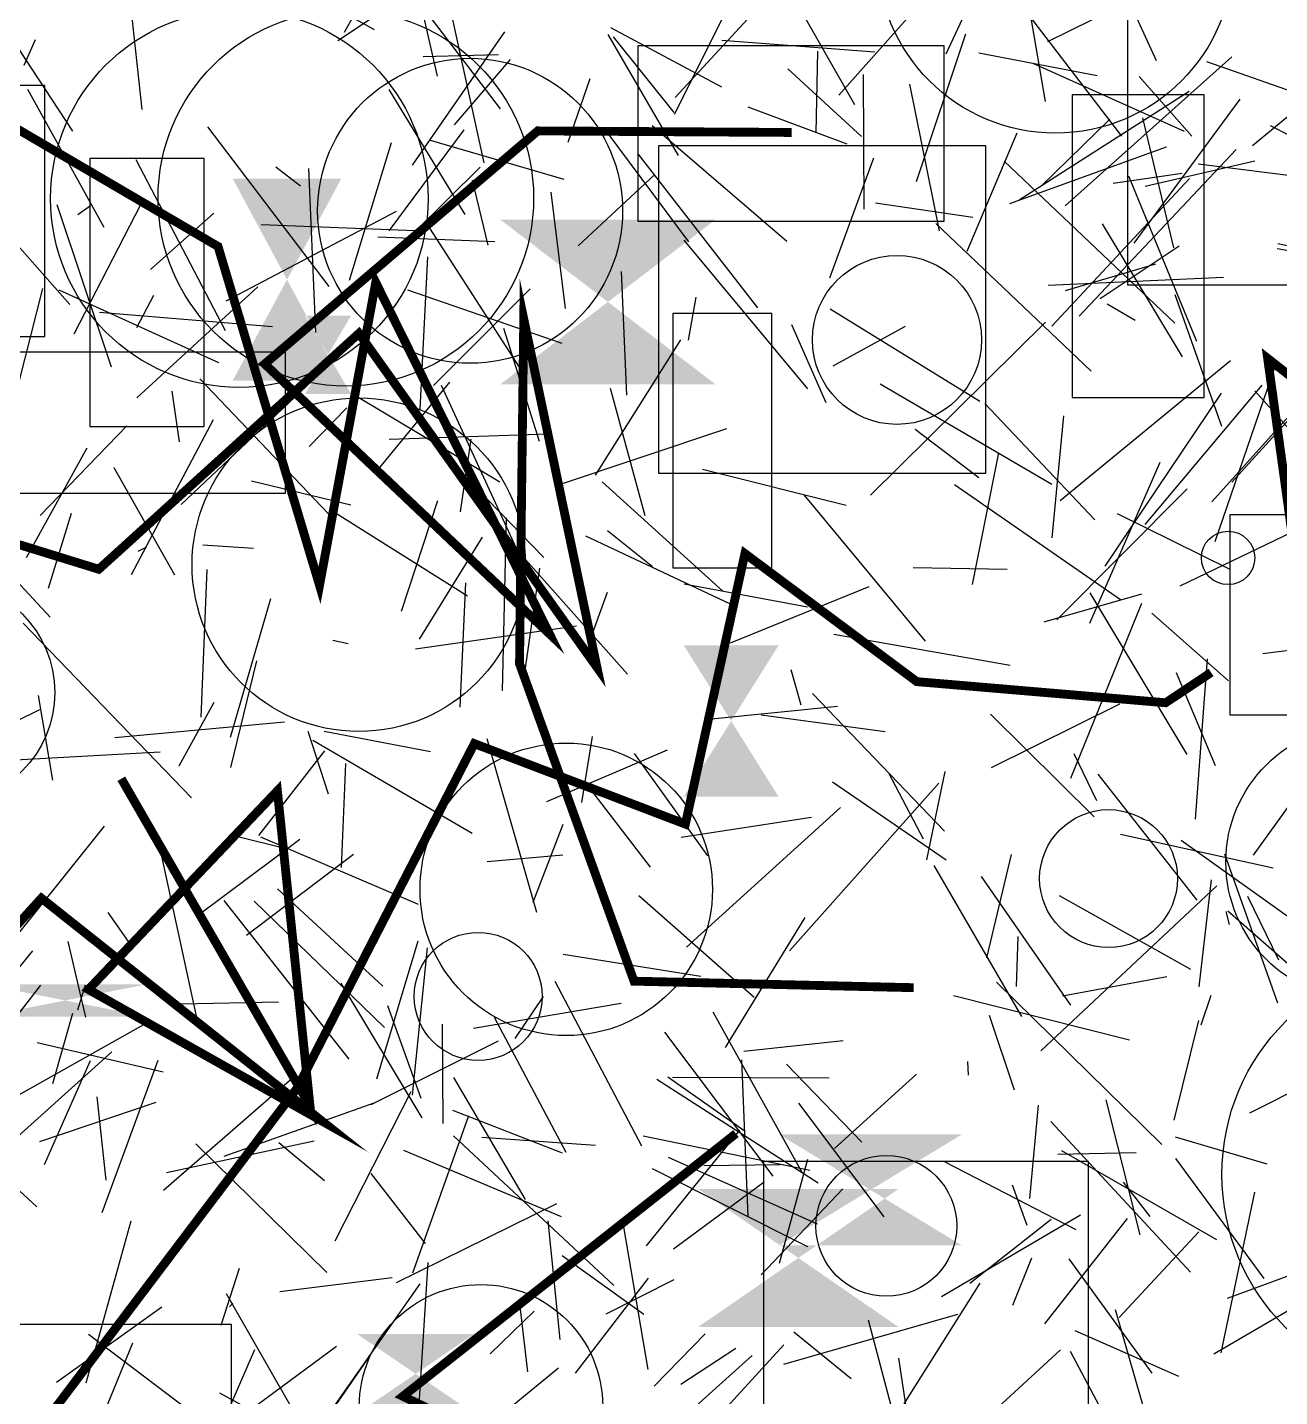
# Model space of a CAD drawing. Extents: x 39652501 to 39653363, y 39457785 to 39458687.
# Drawn here: x 39652807.4 to 39652878.2, y 39458086.4 to 39458163.8 of the extents above; entities that cross this region are included whole.
import ezdxf

# ---------------------------------------------------------------- set-up
doc = ezdxf.new("R2010")
doc.units = 0
doc.layers.get('0').update_dxf_attribs({"linetype": 'CONTINUOUS'})

msp = doc.modelspace()

# ---------------------------------------------------------------- linework, layer by layer
for p, q in [((39652825.365, 39458163.5154), (39652828.6719, 39458169.4157)), ((39652834.18, 39458159.1747), (39652826.7726, 39458168.901)), ((39652848.5947, 39458169.2906), (39652854.1848, 39458159.4264)), ((39652853.3124, 39458159.9566), (39652861.1793, 39458168.8187)), ((39652819.5044, 39458167.8968), (39652827.0366, 39458163.6559)), ((39652871.2635, 39458161.8889), (39652868.508, 39458167.947)), ((39652824.9844, 39458163.0435), (39652831.2578, 39458167.2133)), ((39652873.8391, 39458167.2913), (39652865.0999, 39458162.9747)), ((39652829.2364, 39458167.0042), (39652830.6126, 39458161.0236)), ((39652862.1068, 39458167.0038), (39652869.283, 39458157.6373)), ((39652804.6961, 39458165.9882), (39652809.9932, 39458157.9256)), ((39652847.5729, 39458166.0101), (39652843.9903, 39458158.8712)), ((39652844.0534, 39458159.8195), (39652849.7838, 39458166.044)), ((39652813.9398, 39458159.1412), (39652813.2659, 39458165.2036)), ((39652833.2673, 39458156.1407), (39652831.3865, 39458164.731)), ((39652860.4054, 39458164.5376), (39652859.3584, 39458162.2737)), ((39652864.9833, 39458159.5916), (39652864.1435, 39458164.5398)), ((39652834.404, 39458163.5267), (39652829.1916, 39458155.9995)), ((39652844.2393, 39458156.541), (39652840.261, 39458163.3907)), ((39652846.6867, 39458160.408), (39652840.4288, 39458163.7633)), ((39652844.0058, 39458158.9854), (39652840.5719, 39458163.2582)), ((39652857.6952, 39458155.0724), (39652860.4816, 39458163.4246)), ((39652807.2707, 39458161.653), (39652807.9052, 39458163.1085)), ((39652855.3387, 39458162.3809), (39652846.6989, 39458163.0459)), ((39652852.0917, 39458162.433), (39652852.0092, 39458157.8301)), ((39652829.8074, 39458162.1313), (39652834.0804, 39458162.2513)), ((39652831.5808, 39458158.27), (39652834.7573, 39458161.9753)), ((39652867.9107, 39458161.052), (39652861.2133, 39458162.3314)), ((39652872.8428, 39458157.9058), (39652864.3316, 39458161.7209)), ((39652875.5155, 39458162.129), (39652866.0939, 39458153.7068)), ((39652879.7027, 39458159.8789), (39652874.1111, 39458161.8312)), ((39652839.2361, 39458160.8705), (39652837.9947, 39458157.2837)), ((39652854.5779, 39458157.6248), (39652850.4165, 39458161.4459)), ((39652854.7293, 39458153.5142), (39652854.6929, 39458161.1271)), ((39652873.2533, 39458157.6474), (39652870.2862, 39458161.0044)), ((39652807.4466, 39458160.302), (39652811.7723, 39458152.4988)), ((39652832.1917, 39458153.2194), (39652827.8882, 39458160.2741)), ((39652858.989, 39458152.2857), (39652857.315, 39458160.5678)), ((39652863.5059, 39458154.0363), (39652873.1, 39458160.1738)), ((39652876.6911, 39458157.1194), (39652880.3696, 39458160.1681)), ((39652869.9928, 39458151.5885), (39652875.989, 39458159.729)), ((39652848.1535, 39458159.3014), (39652853.7534, 39458157.2002)), ((39652864.742, 39458154.8235), (39652868.6241, 39458158.6085)), ((39652872.2473, 39458151.3379), (39652870.479, 39458158.6662)), ((39652824.4922, 39458149.1423), (39652817.6422, 39458158.1654)), ((39652827.8979, 39458152.2839), (39652832.1238, 39458158.0062)), ((39652840.1411, 39458157.9321), (39652844.8068, 39458151.6717)), ((39652842.7499, 39458158.2412), (39652850.3736, 39458151.7155)), ((39652860.5534, 39458151.1482), (39652863.381, 39458157.8348)), ((39652881.7482, 39458156.1512), (39652877.7086, 39458158.2272)), ((39652825.6591, 39458149.5054), (39652828.0211, 39458157.286)), ((39652830.2087, 39458157.416), (39652837.773, 39458155.2045)), ((39652871.7956, 39458157.01), (39652862.9421, 39458153.8137)), ((39652818.6416, 39458146.6354), (39652813.5917, 39458156.2946)), ((39652841.953, 39458156.6489), (39652848.7152, 39458147.9353)), ((39652852.8015, 39458149.6352), (39652855.288, 39458156.4233)), ((39652875.7703, 39458156.886), (39652866.8888, 39458147.4789)), ((39652822.8845, 39458154.8205), (39652821.4786, 39458155.8923)), ((39652823.3339, 39458155.8082), (39652823.7232, 39458146.5536)), ((39652827.4533, 39458150.3783), (39652833.0269, 39458155.8954)), ((39652842.8878, 39458155.4606), (39652838.5803, 39458151.4381)), ((39652872.3021, 39458147.0746), (39652862.6435, 39458156.2275)), ((39652868.8061, 39458154.9888), (39652872.7049, 39458155.5508)), ((39652876.8127, 39458156.2194), (39652870.618, 39458154.8018)), ((39652880.6884, 39458155.1616), (39652873.6227, 39458156.0548)), ((39652833.4865, 39458151.4893), (39652832.6075, 39458155.1443)), ((39652873.123, 39458155.2389), (39652865.3468, 39458146.9123)), ((39652869.6741, 39458155.3978), (39652873.5113, 39458146.0485)), ((39652837.0229, 39458154.4673), (39652837.8307, 39458147.8986)), ((39652809.8415, 39458148.1307), (39652805.2487, 39458153.3162)), ((39652812.1913, 39458144.5876), (39652809.1373, 39458153.7577)), ((39652813.8316, 39458153.7505), (39652810.0619, 39458146.4611)), ((39652810.302, 39458153.208), (39652811.0142, 39458153.7281)), ((39652817.977, 39458153.2853), (39652814.4132, 39458150.1109)), ((39652818.6782, 39458148.3406), (39652828.3078, 39458153.3971)), ((39652860.8812, 39458153.0358), (39652855.377, 39458153.8624)), ((39652820.6622, 39458152.6416), (39652829.8467, 39458152.2947)), ((39652835.6425, 39458144.0122), (39652830.1887, 39458152.4403)), ((39652858.779, 39458152.7127), (39652867.5619, 39458144.3671)), ((39652868.1818, 39458152.6881), (39652872.7102, 39458145.1756)), ((39652827.2567, 39458151.9557), (39652833.8561, 39458151.6869)), ((39652844.5436, 39458151.7649), (39652851.5269, 39458143.3689)), ((39652830.0679, 39458150.8261), (39652829.6273, 39458142.2168)), ((39652872.5391, 39458151.4287), (39652868.0737, 39458148.4464)), ((39652879.4633, 39458151.0231), (39652878.0819, 39458151.2696)), ((39652883.2453, 39458150.502), (39652878.1195, 39458151.5499)), ((39652866.1171, 39458148.9258), (39652871.2155, 39458150.4255)), ((39652841.3167, 39458143.0011), (39652841.0321, 39458149.9983)), ((39652875.0484, 39458149.6555), (39652865.1275, 39458149.2062)), ((39652805.9889, 39458139.8219), (39652808.3274, 39458149.0389)), ((39652818.2615, 39458144.8316), (39652809.2361, 39458148.9305)), ((39652814.5727, 39458148.6282), (39652813.6196, 39458146.8185)), ((39652820.4728, 39458149.1216), (39652813.6285, 39458142.8616)), ((39652837.6779, 39458145.9327), (39652828.945, 39458148.9306)), ((39652835.8631, 39458149.0068), (39652830.4044, 39458143.5534)), ((39652844.807, 39458146.1098), (39652845.2439, 39458148.5489)), ((39652874.9561, 39458141.2358), (39652872.3106, 39458148.6808)), ((39652852.8107, 39458147.8911), (39652861.2685, 39458142.6694)), ((39652870.048, 39458147.2334), (39652868.4683, 39458148.1453)), ((39652821.3028, 39458146.8607), (39652811.5182, 39458147.6748)), ((39652852.5853, 39458142.5743), (39652850.6489, 39458146.9889)), ((39652855.0931, 39458137.356), (39652864.9895, 39458147.133)), ((39652884.0662, 39458147.5048), (39652875.5161, 39458138.0832)), ((39652834.3617, 39458146.801), (39652836.3664, 39458140.4175)), ((39652852.977, 39458144.6555), (39652857.0714, 39458146.9081)), ((39652844.3523, 39458146.1318), (39652839.537, 39458138.4818)), ((39652824.5734, 39458144.7912), (39652816.1439, 39458136.8224)), ((39652875.4367, 39458144.9383), (39652865.8089, 39458137.039)), ((39652874.5745, 39458134.7466), (39652877.9855, 39458144.6842)), ((39652817.2012, 39458143.9337), (39652824.8354, 39458135.903)), ((39652881.0628, 39458144.425), (39652874.3819, 39458136.973)), ((39652815.6075, 39458143.2294), (39652816.0311, 39458140.3762)), ((39652825.7966, 39458143.096), (39652834.1441, 39458138.1031)), ((39652827.1188, 39458138.6142), (39652831.3175, 39458143.7455)), ((39652835.4176, 39458133.6429), (39652830.8586, 39458143.5475)), ((39652840.3795, 39458143.4083), (39652842.3368, 39458136.2033)), ((39652865.3433, 39458137.9669), (39652855.6404, 39458143.621)), ((39652874.9138, 39458143.1125), (39652868.33, 39458133.3512)), ((39652870.6214, 39458135.7007), (39652877.2284, 39458143.5642)), ((39652884.9347, 39458134.1802), (39652876.818, 39458143.2508)), ((39652861.5661, 39458142.5308), (39652867.7756, 39458135.9587)), ((39652817.9472, 39458141.614), (39652813.3097, 39458132.8615)), ((39652823.3642, 39458140.104), (39652825.5028, 39458142.2879)), ((39652865.3591, 39458134.9378), (39652866.0276, 39458141.8381)), ((39652813.0593, 39458141.2761), (39652808.1748, 39458136.205)), ((39652836.8931, 39458140.8055), (39652827.8993, 39458140.5101)), ((39652846.963, 39458141.113), (39652837.3377, 39458137.8786)), ((39652861.2244, 39458138.3443), (39652857.6262, 39458141.067)), ((39652810.8061, 39458140.0111), (39652807.3728, 39458133.8161)), ((39652831.9225, 39458136.4128), (39652832.5243, 39458140.5136)), ((39652836.6244, 39458133.8284), (39652830.9006, 39458139.7393)), ((39652862.3274, 39458139.7541), (39652860.8349, 39458132.3128)), ((39652867.4882, 39458130.1207), (39652871.4694, 39458139.2169)), ((39652812.3379, 39458138.9145), (39652815.7534, 39458132.8547)), ((39652845.5918, 39458138.8353), (39652853.7266, 39458136.801)), ((39652825.7192, 39458136.7914), (39652820.1101, 39458138.152)), ((39652846.7578, 39458131.941), (39652839.9381, 39458138.1106)), ((39652869.2151, 39458131.4425), (39652859.8455, 39458137.9494)), ((39652873.0005, 39458137.7199), (39652865.6243, 39458130.316)), ((39652830.6206, 39458137.0395), (39652828.571, 39458130.7839)), ((39652851.3203, 39458137.3733), (39652858.1886, 39458129.1157)), ((39652808.6333, 39458132.0984), (39652809.9304, 39458136.3404)), ((39652832.3176, 39458131.6507), (39652824.8687, 39458136.3341)), ((39652869.0272, 39458136.3284), (39652875.3656, 39458133.1993)), ((39652872.5876, 39458132.2365), (39652881.8143, 39458136.6731)), ((39652834.5088, 39458136.0754), (39652834.2721, 39458126.3021)), ((39652833.1443, 39458134.993), (39652829.5803, 39458129.2292)), ((39652838.9881, 39458135.0644), (39652847.4552, 39458131.0786)), ((39652842.7701, 39458133.3032), (39652840.2365, 39458135.342)), ((39652814.1796, 39458134.4207), (39652813.6897, 39458134.1658)), ((39652820.219, 39458134.3384), (39652817.3622, 39458134.5304)), ((39652806.1009, 39458133.3168), (39652808.7428, 39458130.4704)), ((39652817.5824, 39458133.1523), (39652817.2576, 39458124.8089)), ((39652836.3808, 39458133.2398), (39652835.5763, 39458127.5831)), ((39652835.5925, 39458133.7157), (39652841.3525, 39458127.2446)), ((39652857.4977, 39458133.2702), (39652862.8115, 39458133.1862)), ((39652831.9024, 39458125.386), (39652832.2287, 39458132.399)), ((39652844.5738, 39458132.3402), (39652851.5377, 39458131.0527)), ((39652821.1884, 39458131.5018), (39652818.9155, 39458123.6651)), ((39652840.2127, 39458131.8537), (39652839.1434, 39458128.9077)), ((39652847.1822, 39458129.0206), (39652855.0209, 39458132.1909)), ((39652870.4018, 39458131.7627), (39652864.8985, 39458130.1781)), ((39652872.9947, 39458122.6992), (39652867.5152, 39458131.8365)), ((39652866.4107, 39458121.3658), (39652870.4306, 39458131.2557)), ((39652816.7278, 39458120.2518), (39652807.2141, 39458130.1183)), ((39652829.3786, 39458128.6727), (39652838.4757, 39458129.9706)), ((39652875.33, 39458126.8705), (39652870.9861, 39458130.6934)), ((39652853.0303, 39458129.5061), (39652862.9849, 39458127.7527)), ((39652877.2635, 39458128.4079), (39652886.9119, 39458129.6412)), ((39652825.5784, 39458128.9613), (39652824.7081, 39458129.1475)), ((39652818.9526, 39458121.9718), (39652820.4198, 39458127.9911)), ((39652873.4618, 39458119.0505), (39652874.1496, 39458128.1183)), ((39652851.1746, 39458125.5004), (39652850.6138, 39458127.4933)), ((39652874.6019, 39458122.0736), (39652872.3892, 39458127.3218)), ((39652851.8206, 39458126.1509), (39652859.2854, 39458118.38)), ((39652883.5269, 39458126.4769), (39652876.7219, 39458117.0203)), ((39652808.0546, 39458126.0382), (39652808.8634, 39458121.2634)), ((39652816.017, 39458122.0717), (39652817.999, 39458125.6635)), ((39652846.1008, 39458124.7205), (39652853.2328, 39458125.4396)), ((39652869.168, 39458125.556), (39652861.9231, 39458121.9513)), ((39652808.1238, 39458125.2221), (39652806.7523, 39458124.5607)), ((39652812.3917, 39458123.6733), (39652821.9817, 39458124.5543)), ((39652855.9294, 39458123.9805), (39652848.9207, 39458124.9273)), ((39652861.8722, 39458124.9858), (39652867.7376, 39458119.1888)), ((39652823.2926, 39458124.0168), (39652824.4519, 39458120.4797)), ((39652824.2211, 39458124.0217), (39652830.2252, 39458122.8668)), ((39652823.5809, 39458123.5099), (39652832.587, 39458118.2576)), ((39652836.2293, 39458113.7872), (39652833.4302, 39458123.5822)), ((39652839.3591, 39458123.7303), (39652838.7547, 39458119.9945)), ((39652805.4636, 39458122.3329), (39652814.9428, 39458122.857)), ((39652820.5247, 39458118.1254), (39652824.2657, 39458122.9223)), ((39652825.203, 39458116.3182), (39652825.4497, 39458122.1994)), ((39652843.6035, 39458122.9587), (39652836.7918, 39458120.0396)), ((39652841.7473, 39458122.7653), (39652845.8748, 39458116.9756)), ((39652866.5852, 39458122.7705), (39652867.866, 39458120.1145)), ((39652858.0975, 39458117.9292), (39652856.1398, 39458121.6504)), ((39652859.3048, 39458121.7434), (39652858.2655, 39458116.7477)), ((39652873.5637, 39458114.473), (39652867.955, 39458121.5935)), ((39652839.1337, 39458120.8938), (39652842.6477, 39458116.3476)), ((39652858.964, 39458121.0939), (39652850.5146, 39458111.6165)), ((39652859.3634, 39458116.7458), (39652852.9481, 39458121.1494)), ((39652844.3955, 39458118.0279), (39652851.7648, 39458119.1682)), ((39652844.6877, 39458111.8261), (39652853.3928, 39458119.7193)), ((39652804.1625, 39458109.1341), (39652811.7997, 39458118.6522)), ((39652836.0381, 39458114.3549), (39652837.7218, 39458118.7793)), ((39652817.1195, 39458113.6519), (39652822.8426, 39458117.9197)), ((39652822.0026, 39458117.388), (39652819.3424, 39458118.0592)), ((39652829.5516, 39458114.2307), (39652820.6349, 39458118.0454)), ((39652877.8465, 39458116.2796), (39652869.2236, 39458118.1782)), ((39652872.6563, 39458117.8703), (39652879.5691, 39458112.9301)), ((39652815.0178, 39458116.9575), (39652817.1111, 39458107.3299)), ((39652825.8744, 39458117.0645), (39652819.829, 39458112.4717)), ((39652833.435, 39458116.6648), (39652837.701, 39458117.0468)), ((39652861.678, 39458111.2223), (39652863.0649, 39458117.0536)), ((39652875.0955, 39458117.0969), (39652878.1045, 39458108.6825)), ((39652863.65, 39458107.8967), (39652858.6844, 39458116.44)), ((39652861.3488, 39458115.8108), (39652866.4061, 39458108.5449)), ((39652874.6764, 39458115.287), (39652864.7153, 39458105.9574)), ((39652873.6738, 39458109.5752), (39652874.3677, 39458115.6215)), ((39652815.4527, 39458114.4981), (39652813.6312, 39458112.2552)), ((39652821.5859, 39458115.1192), (39652827.527, 39458109.6094)), ((39652848.5274, 39458108.9713), (39652841.9961, 39458114.7248)), ((39652865.7571, 39458114.7429), (39652873.1849, 39458110.587)), ((39652878.1724, 39458111.0934), (39652876.4227, 39458114.6846)), ((39652812.0019, 39458113.7839), (39652813.2804, 39458111.9544)), ((39652825.6298, 39458105.4979), (39652818.5685, 39458114.454)), ((39652827.6335, 39458107.2757), (39652820.2689, 39458114.426)), ((39652875.3891, 39458113.1), (39652875.1894, 39458113.8324)), ((39652883.5466, 39458106.5913), (39652875.2952, 39458113.8591)), ((39652846.9058, 39458106.1499), (39652851.3977, 39458113.5034)), ((39652809.7377, 39458112.1498), (39652810.7263, 39458107.8654)), ((39652829.517, 39458112.1584), (39652827.1778, 39458104.3631)), ((39652863.3424, 39458109.5949), (39652863.4462, 39458112.426)), ((39652803.2561, 39458106.147), (39652807.7618, 39458111.6149)), ((39652830.0385, 39458111.7792), (39652829.1998, 39458103.4521)), ((39652845.5081, 39458110.1608), (39652837.731, 39458111.4143)), ((39652837.2627, 39458109.904), (39652842.1537, 39458100.5916)), ((39652862.2178, 39458109.8354), (39652871.5605, 39458100.6686)), ((39652865.9555, 39458109.0778), (39652871.8459, 39458110.1653)), ((39652806.0187, 39458106.8472), (39652808.2041, 39458109.6825)), ((39652810.3034, 39458108.2866), (39652810.7317, 39458109.6875)), ((39652825.1593, 39458109.7891), (39652829.7307, 39458102.1868)), ((39652859.7931, 39458109.0952), (39652869.7244, 39458106.5849)), ((39652873.7824, 39458107.433), (39652874.3486, 39458109.1181)), ((39652816.1198, 39458108.6294), (39652821.6398, 39458108.731)), ((39652829.6934, 39458103.2747), (39652827.8219, 39458108.5076)), ((39652840.9966, 39458108.6406), (39652832.6647, 39458107.2309)), ((39652835.0134, 39458106.6646), (39652836.6136, 39458109.0264)), ((39652804.5369, 39458102.1181), (39652814.3277, 39458107.6209)), ((39652808.8836, 39458104.1182), (39652810.0228, 39458108.0972)), ((39652833.8253, 39458107.8599), (39652837.8725, 39458100.2493)), ((39652851.2482, 39458099.0548), (39652846.2095, 39458108.1495)), ((39652863.2367, 39458103.7452), (39652861.816, 39458107.9588)), ((39652872.2651, 39458102.0554), (39652873.642, 39458107.6809)), ((39652830.9411, 39458101.8588), (39652830.9003, 39458107.4638)), ((39652849.5996, 39458098.8933), (39652843.4717, 39458107.0111)), ((39652815.1206, 39458104.7553), (39652808.0082, 39458106.4142)), ((39652826.877, 39458102.9337), (39652834.0758, 39458106.5384)), ((39652847.9458, 39458105.9423), (39652853.5531, 39458106.551)), ((39652812.2249, 39458105.9179), (39652802.5068, 39458097.1745)), ((39652808.4141, 39458099.5447), (39652811.0204, 39458105.4223)), ((39652811.6751, 39458096.8307), (39652814.8382, 39458105.4349)), ((39652848.1765, 39458096.6076), (39652847.8158, 39458105.4522)), ((39652854.5961, 39458100.8095), (39652850.3565, 39458105.2146)), ((39652860.5789, 39458105.3577), (39652860.6055, 39458104.5977)), ((39652883.2001, 39458105.8031), (39652876.5108, 39458102.4503)), ((39652822.5505, 39458104.5194), (39652815.1386, 39458098.0757)), ((39652835.5935, 39458097.5673), (39652831.5493, 39458104.4666)), ((39652843.6482, 39458104.5009), (39652848.0143, 39458101.4257)), ((39652852.7525, 39458104.4304), (39652843.9049, 39458104.4664)), ((39652857.6995, 39458104.6396), (39652853.0624, 39458100.447)), ((39652824.8459, 39458095.2264), (39652829.1271, 39458103.6764)), ((39652843.019, 39458104.3583), (39652852.1283, 39458098.5167)), ((39652808.1411, 39458100.8348), (39652814.7266, 39458103.0568)), ((39652811.8928, 39458098.6555), (39652811.3964, 39458103.3672)), ((39652827.026, 39458103.0025), (39652818.5472, 39458099.9948)), ((39652851.0261, 39458103.0168), (39652855.8436, 39458096.589)), ((39652864.5723, 39458102.8941), (39652864.0842, 39458097.6271)), ((39652868.3889, 39458103.2051), (39652870.3226, 39458095.5728)), ((39652829.232, 39458093.4202), (39652832.4016, 39458102.3182)), ((39652837.6837, 39458100.1852), (39652831.4953, 39458102.5854)), ((39652802.9999, 39458101.7441), (39652807.9721, 39458097.143)), ((39652847.6834, 39458101.4925), (39652842.4153, 39458094.9465)), ((39652873.1802, 39458093.469), (39652865.2952, 39458101.9747)), ((39652815.3061, 39458099.0883), (39652823.6579, 39458100.8721)), ((39652816.9599, 39458100.7204), (39652824.3707, 39458093.45)), ((39652824.2437, 39458098.6247), (39652821.6619, 39458100.7686)), ((39652831.5356, 39458101.1694), (39652840.5856, 39458092.7074)), ((39652839.5451, 39458100.6091), (39652833.131, 39458101.0719)), ((39652851.6629, 39458099.2104), (39652842.2533, 39458101.1454)), ((39652872.3156, 39458101.0986), (39652877.4862, 39458099.5802)), ((39652837.6375, 39458096.5954), (39652828.715, 39458100.3312)), ((39652843.6655, 39458099.9563), (39652852.0895, 39458096.1912)), ((39652851.5298, 39458099.833), (39652849.9379, 39458093.9566)), ((39652865.6907, 39458100.1263), (39652870.109, 39458100.2182)), ((39652865.8844, 39458100.3398), (39652874.6475, 39458095.3132)), ((39652877.338, 39458093.0975), (39652872.343, 39458099.8898)), ((39652826.865, 39458099.0276), (39652829.9252, 39458095.0777)), ((39652842.7532, 39458099.3108), (39652851.5308, 39458094.9099)), ((39652845.6744, 39458099.4842), (39652849.9961, 39458099.552)), ((39652859.3033, 39458099.6957), (39652866.7078, 39458095.8796)), ((39652849.082, 39458098.5381), (39652843.9679, 39458094.7626)), ((39652863.1088, 39458098.3974), (39652863.9378, 39458096.1084)), ((39652870.904, 39458096.61), (39652869.3846, 39458098.5428)), ((39652853.5321, 39458098.1657), (39652848.9252, 39458093.3129)), ((39652876.793, 39458097.9744), (39652874.8976, 39458088.9027)), ((39652837.3415, 39458097.3307), (39652828.2875, 39458092.8554)), ((39652859.1029, 39458092.0861), (39652866.9685, 39458096.6959)), ((39652813.288, 39458096.3437), (39652810.7457, 39458087.1978)), ((39652837.5635, 39458089.6482), (39652836.8844, 39458096.3655)), ((39652841.134, 39458096.0304), (39652842.5062, 39458087.9639)), ((39652865.3139, 39458096.4398), (39652860.7004, 39458092.8227)), ((39652869.5929, 39458096.5003), (39652864.9382, 39458090.5332)), ((39652873.6488, 39458095.7457), (39652869.1555, 39458090.9058)), ((39652875.2723, 39458091.9992), (39652884.7314, 39458095.4633)), ((39652837.675, 39458094.3964), (39652842.2918, 39458091.0933)), ((39652884.3757, 39458094.5926), (39652874.505, 39458088.8275)), ((39652818.3903, 39458090.4677), (39652819.4413, 39458093.6833)), ((39652830.0861, 39458094.0108), (39652829.5673, 39458085.9855)), ((39652863.1314, 39458091.603), (39652864.219, 39458094.2626)), ((39652871.0217, 39458087.7632), (39652866.3209, 39458094.2182)), ((39652828.0646, 39458093.1489), (39652821.7079, 39458092.3425)), ((39652823.4502, 39458083.9882), (39652829.6437, 39458092.8055)), ((39652838.4306, 39458087.7605), (39652842.5487, 39458093.1194)), ((39652840.1468, 39458091.1017), (39652843.9999, 39458093.0405)), ((39652856.9983, 39458086.0211), (39652861.298, 39458092.8411)), ((39652818.6796, 39458092.2576), (39652822.7185, 39458085.205)), ((39652809.0889, 39458087.2468), (39652815.04, 39458091.5117)), ((39652818.8718, 39458091.5063), (39652819.0565, 39458091.718)), ((39652835.2542, 39458091.6818), (39652835.7174, 39458087.8333)), ((39652871.3322, 39458083.0339), (39652868.9351, 39458091.329)), ((39652833.5936, 39458088.8543), (39652836.0854, 39458091.251)), ((39652860.0108, 39458091.0774), (39652850.1817, 39458088.2479)), ((39652854.9604, 39458090.7605), (39652857.2494, 39458082.1596)), ((39652810.8993, 39458089.9594), (39652819.773, 39458083.2606)), ((39652842.8695, 39458087.0189), (39652845.7538, 39458089.9696)), ((39652853.9973, 39458087.4431), (39652850.7628, 39458090.0735)), ((39652866.639, 39458090.167), (39652872.506, 39458087.5786)), ((39652810.895, 39458083.3445), (39652813.4023, 39458089.4641)), ((39652824.9161, 39458089.266), (39652818.6203, 39458084.6164)), ((39652818.6897, 39458085.3694), (39652820.3033, 39458089.094)), ((39652842.1823, 39458080.6205), (39652850.1933, 39458089.3624)), ((39652847.4883, 39458089.1527), (39652844.3694, 39458087.118)), ((39652865.833, 39458089.0785), (39652857.6108, 39458081.5354)), ((39652871.671, 39458079.0899), (39652866.4018, 39458088.9726)), ((39652821.5171, 39458081.1189), (39652826.7764, 39458088.696)), ((39652839.2476, 39458080.5369), (39652848.402, 39458088.7449)), ((39652857.7547, 39458081.682), (39652856.6971, 39458088.6109)), ((39652828.7908, 39458080.9507), (39652837.4576, 39458088.0583)), ((39652818.3129, 39458086.6435), (39652819.92, 39458085.7658))]:
    msp.add_line(p, q)
at = {"const_width": 0.5}
for points in [[(39652801.3361, 39458161.2876), (39652818.2196, 39458151.4088), (39652823.9558, 39458132.262), (39652827.1342, 39458149.3747), (39652836.9479, 39458129.5249), (39652820.8599, 39458144.7695), (39652836.291, 39458157.9356), (39652850.6436, 39458157.8486)], [(39652857.5331, 39458109.5324), (39652841.7316, 39458109.9012), (39652835.2598, 39458127.8342), (39652835.4987, 39458147.3096), (39652839.6365, 39458127.6312), (39652826.1827, 39458146.4971), (39652811.4797, 39458133.1713), (39652794.0692, 39458138.5543)], [(39652918.7796, 39458130.7598), (39652902.357, 39458121.0681), (39652898.234, 39458136.8244), (39652889.9968, 39458139.5546), (39652886.1134, 39458124.9843), (39652879.5629, 39458130.523), (39652877.5396, 39458145.0862), (39652889.3017, 39458135.843)], [(39652874.3452, 39458127.3383), (39652871.7735, 39458125.6296), (39652857.7136, 39458126.823), (39652847.9983, 39458134.0571), (39652844.6326, 39458118.774), (39652832.7041, 39458123.3208), (39652822.6924, 39458103.8583), (39652808.298, 39458084.8281)], [(39652812.7556, 39458121.3376), (39652823.418, 39458102.8537), (39652821.5745, 39458120.6552), (39652810.8958, 39458109.4304), (39652824.0901, 39458102), (39652808.2402, 39458114.5885), (39652792.4438, 39458097.1582), (39652777.799, 39458089.042)], [(39652847.4914, 39458101.2898), (39652828.6666, 39458086.4474), (39652846.1392, 39458078.0761), (39652831.7041, 39458077.362), (39652827.746, 39458069.3668), (39652828.0532, 39458084.6568), (39652815.1317, 39458076.802), (39652821.62, 39458084.2437)]]:
    msp.add_lwpolyline(points, dxfattribs=at)
for centre, radius in [((39652865.5471, 39458167.8771), 10.0666), ((39652819.4255, 39458154.1166), 10.6685), ((39652825.4434, 39458154.1343), 10.6129), ((39652832.4666, 39458153.4225), 8.6153), ((39652856.5927, 39458146.1299), 4.7743), ((39652826.1768, 39458133.4283), 9.4213), ((39652875.305, 39458133.8139), 1.5072), ((39652802.7582, 39458126.2117), 6.2417), ((39652882.9324, 39458116.6249), 7.7554), ((39652837.8995, 39458115.0889), 8.2632), ((39652868.5475, 39458115.7), 3.8936), ((39652832.9246, 39458109.042), 3.6159), ((39652887.1498, 39458098.9806), 12.1915), ((39652855.9894, 39458096.0745), 3.9784), ((39652833.0832, 39458085.8822), 6.878)]:
    msp.add_circle(centre, radius)
for points in [[(39652819.0492, 39458143.8273), (39652825.188, 39458143.8273), (39652825.188, 39458155.241), (39652819.0492, 39458155.241)], [(39652834.1867, 39458143.6277), (39652846.3243, 39458143.6277), (39652846.3243, 39458152.9147), (39652834.1867, 39458152.9147)], [(39652823.1441, 39458143.0787), (39652825.7387, 39458143.0787), (39652825.7387, 39458147.5002), (39652823.1441, 39458147.5002)], [(39652844.5426, 39458120.3242), (39652849.9001, 39458120.3242), (39652849.9001, 39458128.8736), (39652844.5426, 39458128.8736)], [(39652804.9709, 39458107.9034), (39652814.1828, 39458107.9034), (39652814.1828, 39458109.722), (39652804.9709, 39458109.722)], [(39652849.9351, 39458094.9717), (39652860.2638, 39458094.9717), (39652860.2638, 39458101.2413), (39652849.9351, 39458101.2413)], [(39652845.3553, 39458090.3636), (39652856.6813, 39458090.3636), (39652856.6813, 39458098.163), (39652845.3553, 39458098.163)], [(39652826.095, 39458085.4741), (39652832.6823, 39458085.4741), (39652832.6823, 39458089.9594), (39652826.095, 39458089.9594)]]:
    msp.add_solid(points)
for points in [[(39652869.6155, 39458149.2339, 19730366.2), (39652885.522, 39458149.2339, 19730366.2), (39652885.522, 39458169.4953, 19730366.2), (39652869.6155, 39458169.4953, 19730366.2)], [(39652841.9535, 39458152.8366), (39652859.261, 39458152.8366), (39652859.261, 39458162.7398), (39652841.9535, 39458162.7398)], [(39652800.1042, 39458146.3125), (39652808.4414, 39458146.3125), (39652808.4414, 39458160.4924), (39652800.1042, 39458160.4924)], [(39652866.4929, 39458142.8746), (39652873.9441, 39458142.8746), (39652873.9441, 39458159.9762), (39652866.4929, 39458159.9762)], [(39652843.119, 39458138.5931, 19730366.2), (39652861.62, 39458138.5931, 19730366.2), (39652861.62, 39458157.0933, 19730366.2), (39652843.119, 39458157.0933, 19730366.2)], [(39652810.9816, 39458141.2323), (39652817.4378, 39458141.2323), (39652817.4378, 39458156.3851), (39652810.9816, 39458156.3851)], [(39652843.9197, 39458133.2502), (39652849.515, 39458133.2502), (39652849.515, 39458147.6299), (39652843.9197, 39458147.6299)], [(39652801.7998, 39458137.4786), (39652822.0259, 39458137.4786), (39652822.0259, 39458145.4269), (39652801.7998, 39458145.4269)], [(39652875.405, 39458124.9529, 19730366.2), (39652884.6522, 39458124.9529, 19730366.2), (39652884.6522, 39458136.2515, 19730366.2), (39652875.405, 39458136.2515, 19730366.2)], [(39652849.0546, 39458081.4472), (39652867.4129, 39458081.4472), (39652867.4129, 39458099.7211), (39652849.0546, 39458099.7211)], [(39652806.593, 39458072.8079), (39652818.9802, 39458072.8079), (39652818.9802, 39458090.5086), (39652806.593, 39458090.5086)]]:
    msp.add_3dface(points)

doc.saveas('drawing.dxf')
